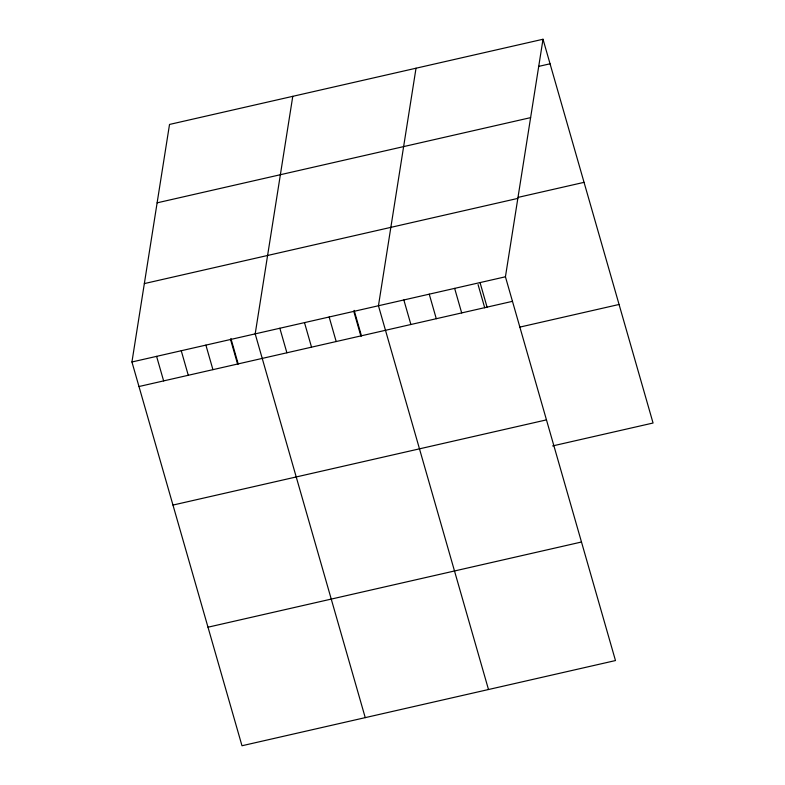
<?xml version="1.0" encoding="UTF-8"?>
<svg xmlns="http://www.w3.org/2000/svg" width="785" height="785" viewBox="0 0 785 785"><rect width="100%" height="100%" fill="white"/><g stroke="black" fill="none" stroke-linecap="round" stroke-linejoin="round"><path stroke-width="1.18" d="M543.014 39.25L505.432 276.791L615.479 660.558L241.986 745.75L131.939 361.983L169.521 124.442L543.014 39.25L653.061 423.017L552.62 445.929M292.776 96.329L255.194 333.87L365.241 717.637M416.021 68.216L378.448 305.748L488.496 689.524M538.51 66.431L550.049 63.801M157.118 202.834L530.611 117.632M518.237 197.349L584.04 182.346M144.342 283.591L517.835 198.399M131.939 361.983L505.432 276.791M138.984 386.524L512.477 301.332M519.788 327.119L619.061 304.472M172.975 505.069L546.468 419.877M207.996 627.205L581.489 542.013M480.037 282.58L487.073 307.131M478.065 284.592L484.737 307.848M454.643 288.37L461.678 312.921M429.248 294.169L436.283 318.71M403.843 299.958L410.889 324.509M354.153 310.379L361.483 335.97M353.799 311.37L360.835 335.921M329.15 317.003L336.186 341.544M304.492 322.625L311.537 347.166M279.843 328.248L286.888 352.789M230.898 338.492L238.238 364.083M230.545 339.493L237.58 364.034M205.896 345.115L212.931 369.656M181.247 350.738L188.282 375.279M156.598 356.361L163.633 380.902"/></g></svg>
